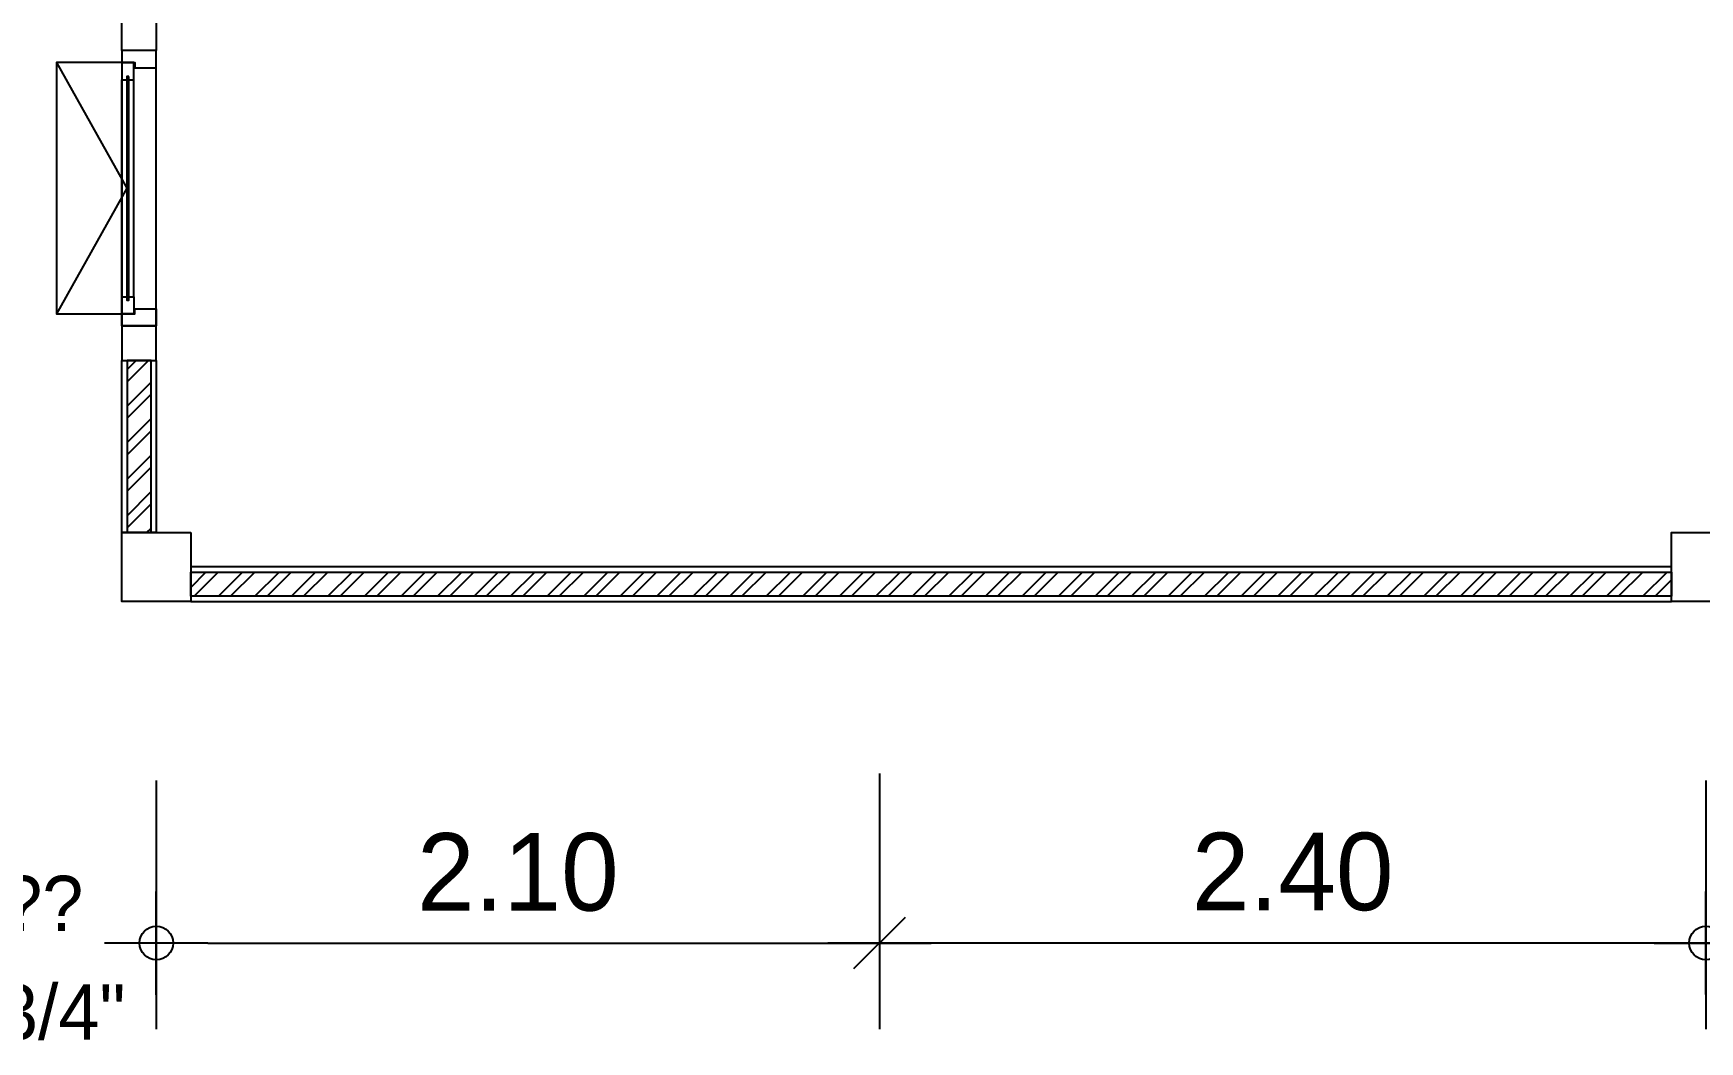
# Model space of a CAD drawing. Header units: inches. Extents: x -1366 to 1207, y -585 to 2554.
# Drawn here: x 724.894 to 729.733, y 2020.255 to 2023.183 of the extents above; entities that cross this region are included whole.
import ezdxf
from ezdxf.enums import TextEntityAlignment as Align

# ---------------------------------------------------------------- set-up
doc = ezdxf.new("R2010")
doc.units = ezdxf.units.IN
doc.header["$MEASUREMENT"] = 0
doc.header["$PDSIZE"] = 0.05
doc.layers.get('DEFPOINTS').update_dxf_attribs({"linetype": 'CONTINUOUS'})
for name, color, linetype in [('COLM', 3, 'CONTINUOUS'), ('DIM', 7, 'CONTINUOUS'), ('TEXT', 4, 'CONTINUOUS'), ('WALL', 7, 'CONTINUOUS'), ('WALL_HATC', 251, 'CONTINUOUS'), ('wind', 7, 'CONTINUOUS')]:
    doc.layers.add(name, color=color, linetype=linetype)
doc.styles.add('style10', font='THSarabun.ttf')
doc.styles.add('THAIWIN', font='CordiaUPC.ttf')
doc.dimstyles.new('C-L100', dxfattribs={"dimtxt": 0.225, "dimasz": 0.15, "dimexe": 0.25, "dimexo": 0, "dimgap": 0.09, "dimtad": 1, "dimtih": 1, "dimtoh": 1, "dimzin": 0, "dimdsep": 46, "dimtxsty": 'style10', "dimblk1": 'B-2', "dimblk2": 'B-3', "dimsah": 1, "dimcen": 0.09, "dimdle": 0.18, "dimclrd": 1, "dimclre": 7, "dimclrt": 4, "dimadec": 0, "dimazin": 0, "dimtfac": 1, "dimtix": 1, "dimtmove": 2, "dimatfit": 3, "dimldrblk": 'B-2', "dimfxl": 1, "dimtolj": 1, "dimtzin": 0, "dimarcsym": 0})

# ---------------------------------------------------------------- blocks, each defined once
blk = doc.blocks.new('B-2')
at = {"layer": 'DIM', "color": 2}
blk.add_line((0, 1), (0, -1), dxfattribs=at)
at = {"layer": 'DIM'}
blk.add_line((-1, 0), (1, 0), dxfattribs=at)
at = {"layer": 'DIM', "color": 2}
blk.add_circle((0, 0), 0.325, dxfattribs=at)
blk = doc.blocks.new('B-3')
at = {"layer": 'DIM', "color": 7}
blk.add_line((-0.495, -0.495), (0.495, 0.495), dxfattribs=at)
at = {"layer": 'DIM'}
blk.add_line((-1, 0), (1, 0), dxfattribs=at)
blk = doc.blocks.new('*D751')
at = {"layer": 'DEFPOINTS', "color": 0, "transparency": 16777216}
for p in [(727.3515, 2021.0338), (729.7515, 2021.0134), (727.3515, 2020.541)]:
    blk.add_point(p, dxfattribs=at)
at = {"layer": 'DIM', "color": 7, "lineweight": -2, "transparency": 16777216}
for p, q in [((727.3515, 2021.0338), (727.3515, 2020.291)), ((729.7515, 2021.0134), (729.7515, 2020.291))]:
    blk.add_line(p, q, dxfattribs=at)
at = {"layer": 'DIM', "color": 1, "lineweight": -2, "transparency": 16777216}
blk.add_line((729.6015, 2020.541), (727.5015, 2020.541), dxfattribs=at)
at = {"layer": 'DIM', "color": 1, "lineweight": -2, "transparency": 16777216, "xscale": 0.15, "yscale": 0.15, "zscale": 0.15}
blk.add_blockref('B-2', (729.7515, 2020.541), dxfattribs=at)
at = {"layer": 'DIM', "color": 1, "lineweight": -2, "transparency": 16777216, "xscale": 0.15, "yscale": 0.15, "zscale": 0.15, "rotation": 180}
blk.add_blockref('B-3', (727.3515, 2020.541), dxfattribs=at)
at = {"layer": 'DIM', "color": 4, "transparency": 16777216, "insert": (728.5515, 2020.7473), "char_height": 0.225, "attachment_point": 5, "style": 'style10'}
blk.add_mtext('\\A1;2.40', dxfattribs=at)
blk = doc.blocks.new('*D752')
at = {"layer": 'DEFPOINTS', "color": 0, "transparency": 16777216}
for p in [(725.2515, 2021.0134), (727.3515, 2021.0338), (727.3515, 2020.541)]:
    blk.add_point(p, dxfattribs=at)
at = {"layer": 'DIM', "color": 7, "lineweight": -2, "transparency": 16777216}
for p, q in [((725.2515, 2021.0134), (725.2515, 2020.291)), ((727.3515, 2021.0338), (727.3515, 2020.291))]:
    blk.add_line(p, q, dxfattribs=at)
at = {"layer": 'DIM', "color": 1, "lineweight": -2, "transparency": 16777216}
blk.add_line((725.4015, 2020.541), (727.2015, 2020.541), dxfattribs=at)
at = {"layer": 'DIM', "color": 1, "lineweight": -2, "transparency": 16777216, "xscale": 0.15, "yscale": 0.15, "zscale": 0.15, "rotation": 180}
blk.add_blockref('B-2', (725.2515, 2020.541), dxfattribs=at)
at = {"layer": 'DIM', "color": 1, "lineweight": -2, "transparency": 16777216, "xscale": 0.15, "yscale": 0.15, "zscale": 0.15}
blk.add_blockref('B-3', (727.3515, 2020.541), dxfattribs=at)
at = {"layer": 'DIM', "color": 4, "transparency": 16777216, "insert": (726.3015, 2020.7461), "char_height": 0.225, "attachment_point": 5, "style": 'style10'}
blk.add_mtext('\\A1;2.10', dxfattribs=at)
blk = doc.blocks.new('*D753')
at = {"layer": 'DEFPOINTS', "color": 0, "transparency": 16777216}
for p in [(729.7515, 2021.0134), (731.6515, 2021.0338), (731.6515, 2020.5411)]:
    blk.add_point(p, dxfattribs=at)
at = {"layer": 'DIM', "color": 7, "lineweight": -2, "transparency": 16777216}
for p, q in [((729.7515, 2021.0134), (729.7515, 2020.2911)), ((731.6515, 2021.0338), (731.6515, 2020.2911))]:
    blk.add_line(p, q, dxfattribs=at)
at = {"layer": 'DIM', "color": 1, "lineweight": -2, "transparency": 16777216}
blk.add_line((729.9015, 2020.5411), (731.5015, 2020.5411), dxfattribs=at)
at = {"layer": 'DIM', "color": 1, "lineweight": -2, "transparency": 16777216, "xscale": 0.15, "yscale": 0.15, "zscale": 0.15, "rotation": 180}
blk.add_blockref('B-2', (729.7515, 2020.5411), dxfattribs=at)
at = {"layer": 'DIM', "color": 1, "lineweight": -2, "transparency": 16777216, "xscale": 0.15, "yscale": 0.15, "zscale": 0.15}
blk.add_blockref('B-3', (731.6515, 2020.5411), dxfattribs=at)
at = {"layer": 'DIM', "color": 4, "transparency": 16777216, "insert": (730.7015, 2020.7464), "char_height": 0.225, "attachment_point": 5, "style": 'style10'}
blk.add_mtext('\\A1;1.90', dxfattribs=at)

msp = doc.modelspace()

# ---------------------------------------------------------------- hatches: boundary and pattern name
at = {"layer": 'WALL_HATC'}
h = msp.add_hatch(dxfattribs=at)
h.set_pattern_fill('ANSI32', color=256, scale=0.2, angle=359.9969, style=0)
h.set_pattern_definition([(224.99694, (685.89268, 2032.21958), (0.05303018, -0.05303584), []), (224.99694, (685.85732, 2032.21958), (0.05303018, -0.05303584), [])])
h.paths.add_polyline_path([(725.1665, 2022.2332), (725.1665, 2021.7332), (725.2365, 2021.7332), (725.2365, 2022.2332)])
h = msp.add_hatch(dxfattribs=at)
h.set_pattern_fill('ANSI32', color=256, scale=0.2, angle=0.0031, style=0)
h.set_pattern_definition([(224.99694, (710.5676, 2038.04404), (0.05303018, -0.05303584), []), (224.99694, (710.53225, 2038.044045), (0.05303018, -0.05303584), [])])
h.paths.add_polyline_path([(725.3515, 2021.6182), (729.6515, 2021.6182), (729.6515, 2021.5482), (725.3515, 2021.5482)])

# ---------------------------------------------------------------- linework, layer by layer
at = {"layer": 'COLM'}
for points in [[(725.3515, 2021.7332), (725.3515, 2021.5332), (725.1515, 2021.5332), (725.1515, 2021.7332)], [(729.8515, 2021.7332), (729.8515, 2021.5332), (729.6515, 2021.5332), (729.6515, 2021.7332)]]:
    msp.add_lwpolyline(points, close=True, dxfattribs=at)
at = {"layer": 'WALL'}
for points in [[(725.1515, 2023.2332), (725.2515, 2023.2332), (725.2515, 2023.1332), (725.1515, 2023.1332)], [(725.1515, 2022.2332), (725.2515, 2022.2332), (725.2515, 2022.3332), (725.1515, 2022.3332)], [(725.1515, 2021.7332), (725.1515, 2022.2332), (725.2515, 2022.2332), (725.2515, 2021.7332)], [(729.6515, 2021.6332), (725.3515, 2021.6332), (725.3515, 2021.5332), (729.6515, 2021.5332)]]:
    msp.add_lwpolyline(points, close=True, dxfattribs=at)
at = {"layer": 'WALL_HATC'}
for points in [[(725.1665, 2022.2332), (725.1665, 2021.7332), (725.2365, 2021.7332), (725.2365, 2022.2332), (725.1665, 2022.2332)], [(725.3515, 2021.6182), (729.6515, 2021.6182), (729.6515, 2021.5482), (725.3515, 2021.5482), (725.3515, 2021.6182)]]:
    msp.add_lwpolyline(points, dxfattribs=at)
at = {"layer": 'wind', "color": 8, "linetype": 'Continuous'}
for p, q in [((725.1515, 2022.4182), (725.1515, 2023.0482)), ((725.1515, 2022.4182), (725.1515, 2023.0482)), ((725.1865, 2022.4182), (725.1865, 2023.0482)), ((725.1865, 2022.4182), (725.1865, 2023.0482))]:
    msp.add_line(p, q, dxfattribs=at)
msp.add_lwpolyline([(725.1515, 2023.0982), (724.9614, 2023.0982), (724.9614, 2022.3682), (725.1515, 2022.3682)], dxfattribs=at)
msp.add_lwpolyline([(725.1515, 2023.0982), (724.9614, 2023.0982), (724.9614, 2022.3682), (725.1515, 2022.3682)], dxfattribs=at)
at = {"layer": 'wind', "color": 251, "linetype": 'Continuous'}
msp.add_lwpolyline([(724.9614, 2023.0982), (725.166, 2022.7332), (724.9614, 2022.3682)], dxfattribs=at)
msp.add_lwpolyline([(724.9614, 2023.0982), (725.166, 2022.7332), (724.9614, 2022.3682)], dxfattribs=at)
at = {"layer": 'wind', "color": 8, "linetype": 'Continuous'}
msp.add_lwpolyline([(725.2515, 2022.3332), (725.2515, 2023.1332), (725.1515, 2023.1332), (725.1515, 2022.3332)], close=True, dxfattribs=at)
msp.add_lwpolyline([(725.2515, 2022.3332), (725.2515, 2023.1332), (725.1515, 2023.1332), (725.1515, 2022.3332)], close=True, dxfattribs=at)
at = {"layer": 'wind'}
for points in [[(725.1515, 2023.1332), (725.1515, 2023.0982), (725.1895, 2023.0982), (725.1895, 2023.0832), (725.2515, 2023.0832), (725.2515, 2023.1332)], [(725.1515, 2023.0982), (725.1515, 2023.0482), (725.1865, 2023.0482), (725.1865, 2023.0982)], [(725.1515, 2022.3682), (725.1515, 2022.4182), (725.1865, 2022.4182), (725.1865, 2022.3682)], [(725.1515, 2022.3332), (725.1515, 2022.3682), (725.1895, 2022.3682), (725.1895, 2022.3832), (725.2515, 2022.3832), (725.2515, 2022.3332)]]:
    msp.add_lwpolyline(points, close=True, dxfattribs=at)
at = {"layer": 'wind', "color": 6}
msp.add_lwpolyline([(725.172, 2023.0582), (725.166, 2023.0582), (725.166, 2022.4082), (725.172, 2022.4082)], close=True, dxfattribs=at)
msp.add_lwpolyline([(725.172, 2023.0582), (725.166, 2023.0582), (725.166, 2022.4082), (725.172, 2022.4082)], close=True, dxfattribs=at)

# ---------------------------------------------------------------- texts
at = {"layer": 'TEXT', "color": 7, "style": 'THAIWIN'}
for s, p in [('ก๊อกสนาม', (724.2066, 2020.6564)), ('CW %%C3/4"', (724.2066, 2020.3406))]:
    msp.add_text(s, height=0.16, dxfattribs=at).set_placement(p, align=Align.MIDDLE_LEFT)

# ---------------------------------------------------------------- dimensions: what is measured, and where the dimension line sits
at = {"layer": 'DIM'}
for base, p1, p2, picture, middle in [((727.3515, 2020.541), (725.2515, 2021.0134), (727.3515, 2021.0338), '*D752', (726.3015, 2020.7461)), ((731.6515, 2020.5411), (729.7515, 2021.0134), (731.6515, 2021.0338), '*D753', (730.7015, 2020.7464))]:
    dim = msp.add_linear_dim(base=base, p1=p1, p2=p2, angle=180, dimstyle='C-L100', dxfattribs=at)
    dim.commit()
    dim.dimension.update_dxf_attribs({"geometry": picture, "text_midpoint": middle})
dim = msp.add_linear_dim(base=(727.3515, 2020.541), p1=(729.7515, 2021.0134), p2=(727.3515, 2021.0338), dimstyle='C-L100', dxfattribs=at)
dim.commit()
dim.dimension.update_dxf_attribs({"geometry": '*D751', "text_midpoint": (728.5515, 2020.7473)})

doc.saveas('drawing.dxf')
